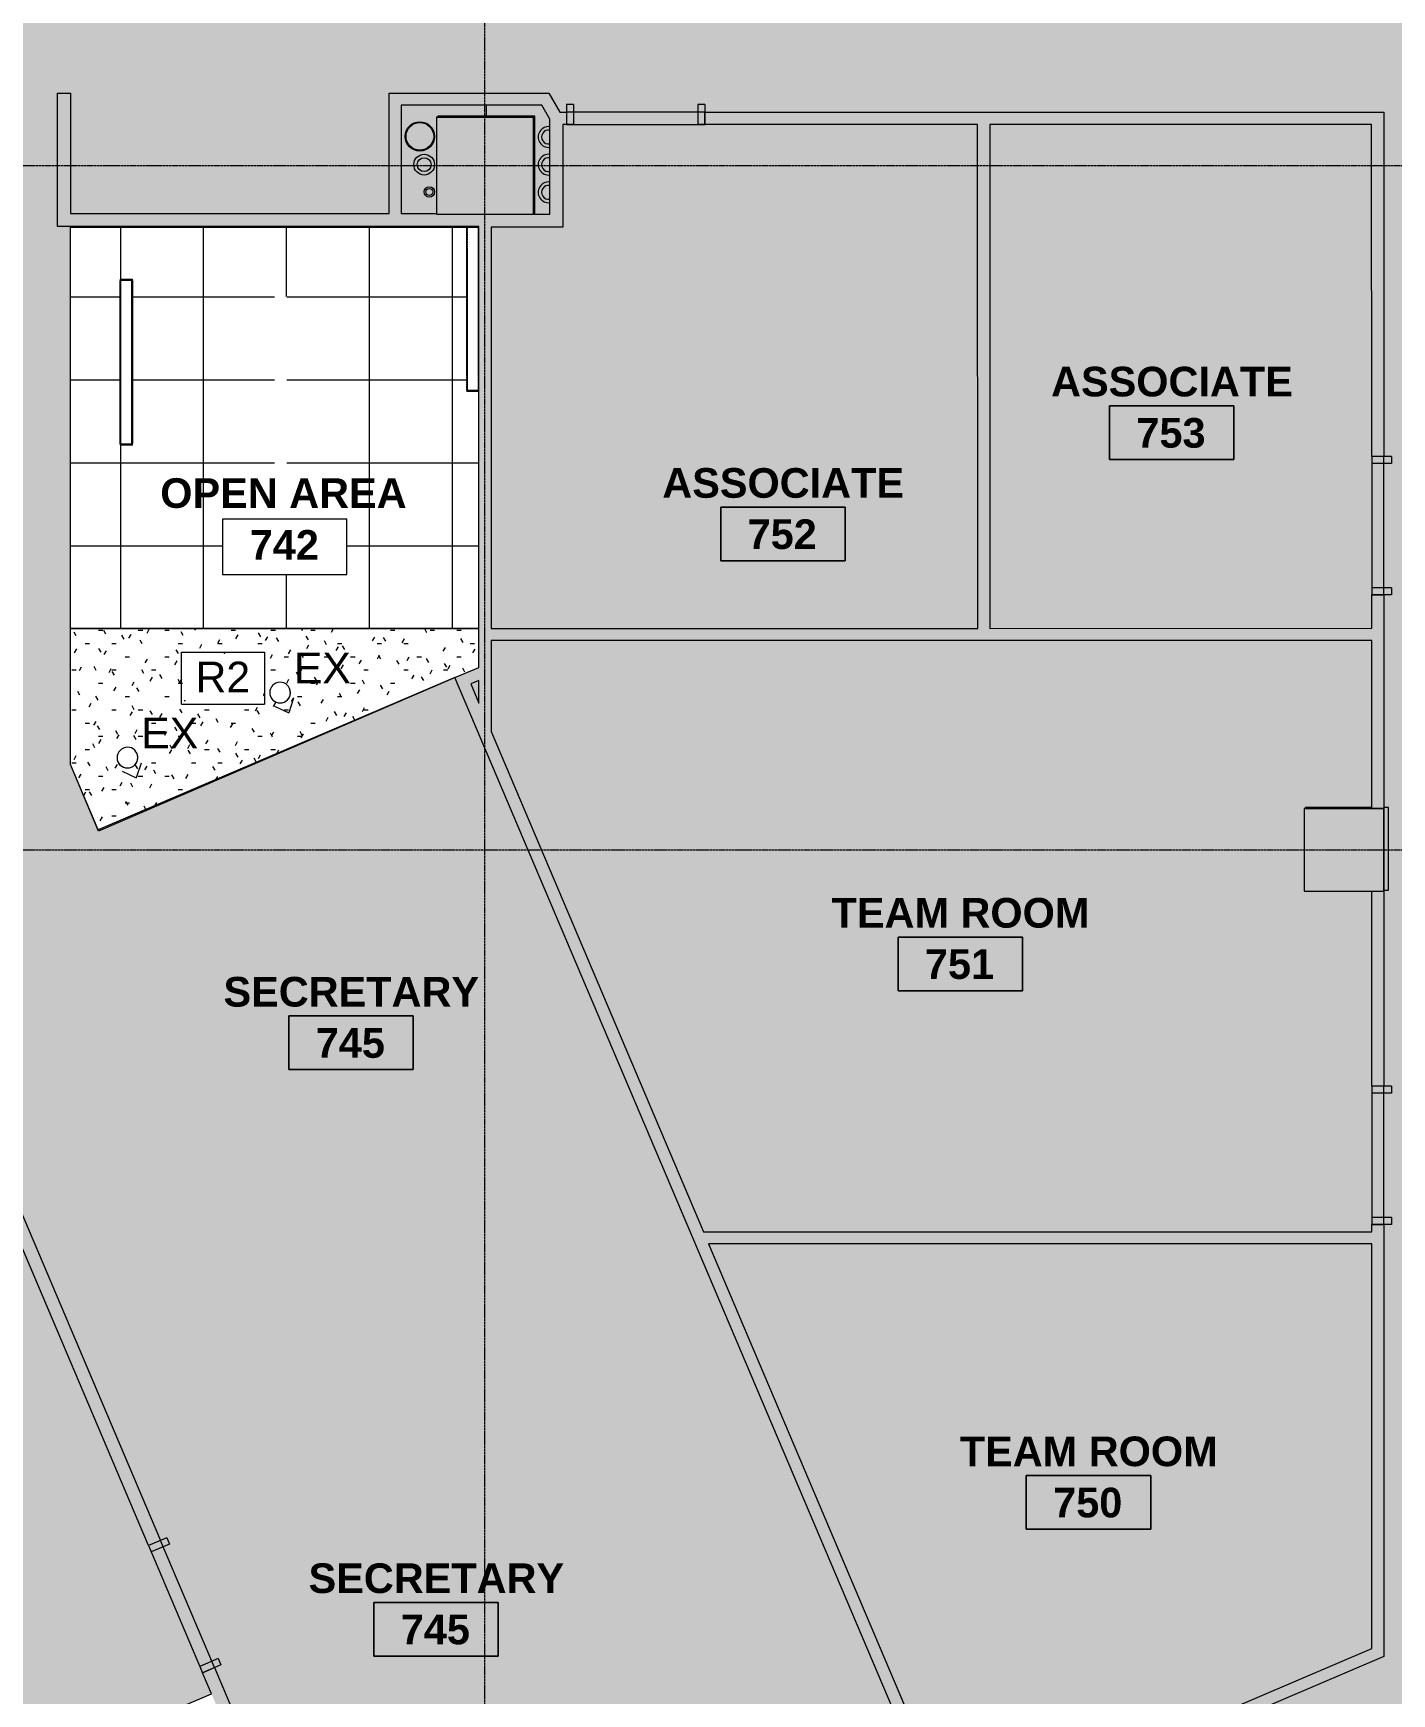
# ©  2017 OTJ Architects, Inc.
# Model space of a CAD drawing. Header units: inches. Extents: x -203 to 2853, y -968 to 768.
# Drawn here: x 104 to 497.1, y -457.5 to 23 of the extents above; entities that cross this region are included whole.
import ezdxf

# ---------------------------------------------------------------- set-up
doc = ezdxf.new("R2010")
doc.units = ezdxf.units.IN
doc.header["$MEASUREMENT"] = 0
doc.linetypes.add('Demolished', pattern=[0.1875, 0.125, -0.0625])
doc.linetypes.add('Grid Line 1_2_', pattern=[0.875, 0.5, -0.125, 0.125, -0.125])
for name, color, linetype, lineweight in [('A-ANNO-KEYN', 231, 'Continuous', 9), ('A-AREA-IDEN', 2, 'Continuous', 9), ('A-Bldg-Patt', 7, 'Continuous', 9), ('A-CLNG', 13, 'Continuous', 13), ('A-CLNG-PATT', 13, 'Continuous', 13), ('A-Cols-Bldg', 7, 'Continuous', 9), ('A-DETL-GENF', 92, 'Continuous', 9), ('A-DETL-THIN', 151, 'Continuous', 9), ('A-DOOR', 31, 'Continuous', 13), ('A-DOOR-FRAM', 31, 'Continuous', 20), ('A-Flor-Eqpm', 7, 'Continuous', 9), ('A-Flor-Pfix-Exst', 7, 'Continuous', 9), ('A-WALL', 113, 'Demolished', 9), ('A-WALL-PATT', 111, 'Continuous', 13), ('E-LITE-EQPM', 33, 'Demolished', 9), ('E-LITE-EQPM-IDEN', 33, 'Continuous', 9), ('G-ANNO-TEXT', 231, 'Continuous', 9), ('I-WALL', 2, 'Continuous', 13), ('Jenner and Block 8fl_BB_dwg', 8, 'Continuous', 9), ('S-GRID', 1, 'Continuous', 9)]:
    doc.layers.add(name, color=color, linetype=linetype, lineweight=lineweight)
doc.styles.add('Arial', font='arial.ttf', dxfattribs={"height": 8.851796})
doc.styles.add('Swis721 Lt BT_B', font='', dxfattribs={"height": 8.583975})
doc.styles.get('Swis721 Lt BT_B').set_extended_font_data('Swis721 Lt BT', bold=True)

# ---------------------------------------------------------------- blocks, each defined once
blk = doc.blocks.new('Single Flush - OTJ_SOLIDFLUSH_ALUM-5494577-LEVEL 7 - DEMO RCP')
at = {"layer": 'A-DOOR-FRAM', "color": 8}
for p, q in [((-20, 4), (-20, -1.75)), ((-20, 4), (-18, 4)), ((-18, 4), (-18, -1.75)), ((18.000004, 4), (18.000004, -1.75)), ((18.000004, 4), (20.000004, 4)), ((20.000004, 4), (20.000004, -1.75)), ((-20, -1.75), (-18, -1.75)), ((18.000004, -1.75), (20.000004, -1.75))]:
    blk.add_line(p, q, dxfattribs=at)
blk = doc.blocks.new('Single Flush - OTJ_SOLIDFLUSH_ALUM-5494578-LEVEL 7 - DEMO RCP')
at = {"layer": 'A-DOOR-FRAM', "color": 8}
for p, q in [((-20, -4), (-20, 1.75)), ((-20, 1.75), (-18, 1.75)), ((-18, -4), (-18, 1.75)), ((18.000004, -4), (18.000004, 1.75)), ((18.000004, 1.75), (20.000004, 1.75)), ((20.000004, -4), (20.000004, 1.75)), ((-20, -4), (-18, -4)), ((18.000004, -4), (20.000004, -4))]:
    blk.add_line(p, q, dxfattribs=at)
blk = doc.blocks.new('Single Flush - OTJ_SOLIDFLUSH_ALUM-5494579-LEVEL 7 - DEMO RCP')
at = {"layer": 'A-DOOR-FRAM', "color": 8}
for p, q in [((-20, 3.875), (-20, -1.875)), ((-20, 3.875), (-18, 3.875)), ((-18, 3.875), (-18, -1.875)), ((18.000004, 3.875), (18.000004, -1.875)), ((18.000004, 3.875), (20.000004, 3.875)), ((20.000004, 3.875), (20.000004, -1.875)), ((-20, -1.875), (-18, -1.875)), ((18.000004, -1.875), (20.000004, -1.875))]:
    blk.add_line(p, q, dxfattribs=at)
blk = doc.blocks.new('a-light Accolade D3- Surface Mount - 4_-0_-5099435-LEVEL 7 - DEMO RCP')
at = {"layer": 'E-LITE-EQPM', "color": 7}
for p, q in [((-24.01, 1.68), (-23.63, 1.68)), ((-24.01, 1.68), (-24.01, -1.82)), ((23.63, 1.68), (-23.63, 1.68)), ((-23.63, 1.68), (-23.63, 1.57)), ((-23.63, -1.82), (-23.63, 1.68)), ((-23.63, 1.57), (23.63, 1.57)), ((23.63, 1.57), (23.63, 1.68)), ((23.63, 1.68), (24.01, 1.68)), ((23.63, 1.68), (23.63, -1.82)), ((24.01, -1.82), (24.01, 1.68)), ((-23.63, -1.82), (-24.01, -1.82)), ((23.63, -1.71), (-23.63, -1.71)), ((-23.63, -1.71), (-23.63, -1.82)), ((-23.63, -1.82), (23.63, -1.82)), ((23.63, -1.82), (23.63, -1.71)), ((24.01, -1.82), (23.63, -1.82))]:
    blk.add_line(p, q, dxfattribs=at)
blk = doc.blocks.new('L-Recessed Circular - Wall Washer - 6_-5083336-LEVEL 7 - DEMO RCP')
at = {"layer": 'E-LITE-EQPM', "color": 55, "linetype": 'Continuous'}
for p in [(-3, -3), (3, -3)]:
    blk.add_line(p, (0, -6.38), dxfattribs=at)
for start, end in [(360, 180), (180, 360)]:
    blk.add_arc((0, 0), 3, start, end, dxfattribs=at)
blk = doc.blocks.new('a-light Accolade D3- Surface Mount - 4_-0_-V21-LEVEL 7 - DEMO RCP')
at = {"layer": 'E-LITE-EQPM', "color": 7}
for p, q in [((-23.76, 1.68), (-23.63, 1.68)), ((23.63, 1.68), (-23.63, 1.68)), ((-23.63, 1.68), (-23.63, 1.57)), ((-23.63, -1.82), (-23.63, 1.68)), ((-23.63, 1.57), (23.63, 1.57)), ((23.63, 1.57), (23.63, 1.68)), ((23.63, 1.68), (24.01, 1.68)), ((23.63, 1.68), (23.63, -1.82)), ((24.01, -1.82), (24.01, 1.68)), ((23.63, -1.71), (-23.63, -1.71)), ((-23.63, -1.71), (-23.63, -1.82)), ((23.63, -1.82), (23.63, -1.71))]:
    blk.add_line(p, q, dxfattribs=at)
blk = doc.blocks.new('Jenner and Block 8fl_BB_dwg-4751915-LEVEL 7 - DEMO RCP')
at = {"layer": 'A-Bldg-Patt'}
for points in [[(248.33, -29.34), (248.73, -29.34), (248.73, -1.34), (220.73, -1.34), (220.73, -1.63), (248.33, -1.63), (248.33, -25.91)], [(495.73, -225.31), (495.73, -201.31), (494.41, -201.31), (494.41, -201.6), (490.91, -201.6), (490.91, -201.31), (471.73, -201.31), (471.73, -201.6), (494.41, -201.6), (494.41, -225.31)]]:
    blk.add_hatch(color=256, dxfattribs=at).paths.add_polyline_path(points, flags=0)
for p, q in [((248.73, -1.34), (220.73, -1.34)), ((220.73, -1.34), (220.73, -1.63)), ((220.73, -1.63), (248.33, -1.63)), ((248.33, -1.63), (248.33, -25.91)), ((248.73, -29.34), (248.73, -1.34)), ((248.33, -25.91), (248.33, -29.34)), ((248.33, -29.34), (248.73, -29.34)), ((490.91, -201.31), (471.73, -201.31)), ((471.73, -201.31), (471.73, -201.6)), ((471.73, -201.6), (494.41, -201.6)), ((490.91, -201.6), (490.91, -201.31)), ((494.41, -201.6), (490.91, -201.6)), ((495.73, -201.31), (494.41, -201.31)), ((494.41, -201.31), (494.41, -201.6)), ((494.41, -201.6), (494.41, -225.31)), ((495.73, -225.31), (495.73, -201.31)), ((494.41, -225.31), (495.73, -225.31))]:
    blk.add_line(p, q, dxfattribs=at)
at = {"layer": 'A-Cols-Bldg'}
blk.add_line((495.73, -201.31), (494.41, -201.31), dxfattribs=at)
at = {"layer": 'A-Cols-Bldg', "flags": 128}
for points in [[(248.73, -1.34), (220.73, -1.34), (220.73, -1.63)], [(248.33, -29.34), (248.73, -29.34), (248.73, -1.34)], [(490.91, -201.31), (471.73, -201.31), (471.73, -201.6)], [(494.41, -225.31), (495.73, -225.31), (495.73, -201.31)]]:
    blk.add_lwpolyline(points, dxfattribs=at)
at = {"layer": 'A-Flor-Eqpm'}
blk.add_line((234.73, -1.34), (234.73, 1.83), dxfattribs=at)
at = {"layer": 'A-Flor-Pfix-Exst'}
for centre, radius in [((215.48, -7.16), 4.25), ((215.48, -7.16), 4), ((216.73, -15.34), 3), ((216.73, -15.34), 2), ((218.23, -23.23), 1.5), ((218.23, -23.23), 1)]:
    blk.add_circle(centre, radius, dxfattribs=at)
for centre, radius, start, end in [((252.73, -7.34), 3, 83.0769, 276.9231), ((252.73, -7.34), 2, 78.6869, 281.3131), ((252.73, -15.34), 3, 83.0769, 276.9231), ((252.73, -15.34), 2, 78.6869, 281.3131), ((252.73, -23.34), 3, 83.0769, 276.9231), ((252.73, -23.34), 2, 78.6869, 281.3131)]:
    blk.add_arc(centre, radius, start, end, dxfattribs=at)
blk = doc.blocks.new('Room Tag - Room Name and Number-3379422-LEVEL 7 - DEMO RCP')
at = {"layer": 'A-AREA-IDEN'}
for p, q in [((-0.1881, -0.1636), (-0.1881, -0.0018)), ((-0.1881, -0.0018), (0.1869, -0.0018)), ((0.1869, -0.0018), (-0.1881, -0.0018)), ((-0.1881, -0.0018), (-0.1881, -0.1636)), ((0.1869, -0.0018), (0.1869, -0.1636)), ((0.1869, -0.1636), (0.1869, -0.0018)), ((0.1869, -0.1636), (-0.1881, -0.1636)), ((-0.1881, -0.1636), (0.1869, -0.1636))]:
    blk.add_line(p, q, dxfattribs=at)
blk = doc.blocks.new('Keynote Tag - Keynote Number - Boxed-135510-LEVEL 7 - DEMO RCP')
at = {"layer": 'A-ANNO-KEYN'}
for p, q in [((-0.125, -0.0792), (-0.125, 0.0781)), ((-0.125, 0.0781), (0.125, 0.0781)), ((0.125, 0.0781), (0.125, -0.0792)), ((-0.125, -0.0792), (0.125, -0.0792))]:
    blk.add_line(p, q, dxfattribs=at)

msp = doc.modelspace()

# ---------------------------------------------------------------- hatches: boundary and pattern name
at = {"layer": 'A-CLNG-PATT'}
h = msp.add_hatch(dxfattribs=at)
h.set_pattern_fill('FP_1', color=135, style=0, pattern_type=2)
h.set_pattern_definition([(90, (177.305, -77.342), (24, -1e-15), []), (0, (177.305, -77.342), (0, -24), [])])
h.paths.add_polyline_path([(114.76, -149.24), (232.98, -149.24), (232.98, -80.73), (229.48, -80.73), (229.48, -33.09), (114.76, -33.09), (114.76, -143.63)], flags=0)
h.paths.add_polyline_path([(158.8, -133.63), (158.8, -117.63), (173.82, -117.63), (173.82, -53.17), (177.38, -53.17), (177.38, -117.63), (194.8, -117.63), (194.8, -133.63), (173.82, -133.63)], flags=0)
h.paths.add_polyline_path([(129.3, -96.21), (129.2, -96.21), (129.2, -48.19), (132.7, -48.19), (132.7, -96.21), (132.58, -96.21)], flags=0)
h = msp.add_hatch(dxfattribs=at)
h.set_pattern_fill('FP_2', color=10, style=0, pattern_type=2)
h.set_pattern_definition([(0, (0, 0), (15.36, 3.84), [1.267, -10.253, 1.267, -10.253, -61.44]), (0, (0, 0), (15.36, 3.84), [-23.04, 1.267, -21.773, 1.267, -10.253, -26.88]), (0, (0, 0), (15.36, 3.84), [-57.6, 1.267, -6.413, 1.267, -17.933]), (120, (5.76, 1.92), (-11.005538, 11.38215), [1.267, -10.253, 1.267, -10.253, -61.44]), (120, (5.76, 1.92), (-11.005538, 11.38215), [-23.04, 1.267, -21.773, 1.267, -10.253, -26.88]), (120, (5.76, 1.92), (-11.005538, 11.38215), [-57.6, 1.267, -6.413, 1.267, -17.933]), (240, (7.68, 9.6), (-4.354462, -15.22215), [1.267, -10.253, 1.267, -10.253, -61.44]), (240, (7.68, 9.6), (-4.354462, -15.22215), [-23.04, 1.267, -21.773, 1.267, -10.253, -26.88]), (240, (7.68, 9.6), (-4.354462, -15.22215), [-57.6, 1.267, -6.413, 1.267, -17.933])])
h.paths.add_polyline_path([(122.77, -207.52), (232.98, -160.51), (232.98, -149.24), (114.76, -149.24), (114.76, -188.64), (120.21, -201.48)], flags=0)
h.paths.add_polyline_path([(130.92, -189.61), (130.1, -189.39), (129.43, -188.98), (128.88, -188.42), (128.5, -187.73), (128.31, -187.06), (128.3, -186.27), (128.5, -185.52), (128.88, -184.83), (129.43, -184.27), (130.19, -183.85), (130.86, -183.66), (131.64, -183.66), (132.4, -183.85), (133.08, -184.24), (133.68, -184.85), (134.06, -185.54), (134.25, -186.21), (134.26, -186.99), (134.06, -187.75), (133.64, -188.47), (133.08, -189.02), (132.4, -189.41), (131.7, -189.6)], flags=0)
h.paths.add_polyline_path([(175.07, -170.78), (174.26, -170.55), (173.58, -170.15), (173.03, -169.59), (172.65, -168.89), (172.46, -168.22), (172.45, -167.44), (172.65, -166.68), (173.03, -166), (173.58, -165.44), (174.26, -165.04), (175.01, -164.83), (175.82, -164.83), (176.61, -165.05), (177.23, -165.4), (177.79, -165.95), (178.22, -166.71), (178.4, -167.38), (178.41, -168.16), (178.19, -168.96), (177.79, -169.64), (177.23, -170.19), (176.61, -170.56), (175.85, -170.77), (175.4, -170.78)], flags=0)
at = {"layer": 'A-DETL-GENF'}
h = msp.add_hatch(color=9, dxfattribs=at)
h.paths.add_polyline_path([(131.76, -847.99), (290.74, -780.5), (225.6, -627.04), (211.09, -633.2), (209.28, -628.94), (209.42, -628.88), (203.59, -616.37), (207.78, -614.42), (213.68, -627.08), (295.77, -592.23), (297.58, -596.49), (229.86, -625.23), (295, -778.69), (401.08, -733.65), (335.95, -580.2), (334.4, -580.86), (332.59, -576.6), (420.96, -539.09), (422.76, -543.35), (340.21, -578.39), (405.34, -731.84), (511.69, -686.69), (511.69, -619.13), (494.67, -619.13), (494.67, -614.13), (492.17, -614.13), (492.17, -540), (465.42, -540), (465.42, -525.24), (459.58, -527.72), (457.78, -523.46), (465.42, -520.22), (465.42, -507.38), (497.17, -507.38), (497.17, -511.56), (497.67, -511.56), (497.67, -516.56), (497.17, -516.56), (497.17, -614.13), (658.09, -614.13), (718.7, -588.4), (718.7, -513.05), (720.73, -513.05), (720.73, -508.94), (744.73, -508.94), (744.73, -510.06), (757.98, -510.06), (757.98, -505.44), (626.98, -505.44), (626.98, -505.32), (560.67, -505.32), (560.67, -516.56), (537.67, -516.56), (537.67, -511.56), (555.67, -511.56), (555.67, -395.31), (560.67, -395.31), (560.67, -438.44), (560.17, -438.44), (560.17, -441.94), (560.67, -441.94), (560.67, -498.32), (619.98, -498.32), (619.98, -477.94), (626.98, -477.94), (626.98, -501.94), (757.98, -501.94), (757.98, -376.94), (625.46, -376.94), (625.46, -433.44), (624.19, -433.44), (624.19, -433.94), (625.46, -433.94), (625.46, -441.94), (600.17, -441.94), (600.17, -438.44), (621.96, -438.44), (621.96, -303.25), (601.17, -303.25), (601.17, -299.75), (634.61, -299.75), (634.61, -357.01), (793.96, -357.01), (793.96, -230.99), (634.98, -230.99), (634.98, -254.99), (560.67, -254.98), (560.67, -299.75), (561.17, -299.75), (561.17, -303.25), (560.67, -303.25), (560.67, -346.75), (555.67, -346.75), (555.67, -249.98), (575.84, -249.98), (575.84, -200.84), (587.09, -200.84), (587.09, -243.74), (631.48, -243.74), (631.48, -224.99), (675.98, -224.99), (675.98, -160.84), (555.74, -160.84), (555.74, 0.66), (596.73, 0.66), (596.73, -16.34), (638.73, -16.34), (638.73, 0.66), (700.73, 0.66), (700.73, -16.34), (742.73, -16.34), (742.73, 0.66), (804.73, 0.66), (804.73, -16.34), (846.73, -16.34), (846.73, 0.66), (908.73, 0.66), (908.73, -16.34), (950.73, -16.34), (950.73, 0.66), (993.73, 0.66), (993.73, -121.74), (988.73, -121.74), (988.73, -121.34), (980.11, -121.34), (980.11, -122.59), (769.74, -122.59), (769.74, -217.72), (963.74, -217.72), (963.74, -199.94), (988.73, -199.94), (988.73, -161.74), (993.73, -161.74), (993.73, -227.33), (968.74, -227.33), (968.74, -227.44), (963.74, -227.44), (963.74, -224.72), (769.74, -224.72), (769.74, -224.99), (799.96, -224.99), (799.96, -303.86), (963.74, -303.86), (963.74, -267.44), (968.74, -267.44), (968.74, -284.3), (1048.58, -284.3), (1048.57, -116.84), (1052.07, -116.84), (1052.06, -76.84), (1048.57, -76.84), (1048.56, 0.1), (1552.61, 0.1), (1552.61, 338), (1723.3, 338), (1723.3, 351.59), (1731.86, 351.59), (1731.86, 355.59), (1736.48, 355.59), (1736.48, 351.59), (1910.23, 351.59), (1910.23, 580.43), (-120.35, 580.43), (-120.35, 406.96), (53.87, 406.96), (53.87, 426.96), (70.73, 426.96), (70.73, 422.34), (58.49, 422.34), (58.49, 402.34), (58.05, 402.34), (58.05, 327.65), (54.3, 327.65), (54.3, 402.34), (-120.35, 402.34), (-120.35, 286.96), (54.3, 286.96), (54.3, 287.65), (58.05, 287.65), (58.05, 279.65), (54.3, 279.65), (54.3, 282.34), (-120.35, 282.34), (-120.35, 166.96), (54.3, 166.96), (54.3, 239.65), (58.05, 239.65), (58.05, 160.65), (54.3, 160.65), (54.3, 162.34), (-120.35, 162.34), (-120.35, 0.55), (-80.76, 0.55), (-80.76, -12.89), (54.3, -12.89), (54.3, 120.65), (58.05, 120.65), (58.05, -20.2), (54.3, -20.2), (54.3, -17.52), (-80.76, -17.52), (-80.76, -30.95), (-120.35, -30.95), (-120.35, -193.04), (54.3, -193.04), (54.3, -60.2), (58.05, -60.2), (58.05, -218.21), (72.52, -252.29), (69.07, -253.76), (54.3, -218.97), (54.3, -197.66), (-120.35, -197.66), (-120.35, -254.17), (-74.96, -361.1), (84.5, -290.1), (84.7, -290.58), (88.16, -289.11), (140.82, -413.14), (137.36, -414.61), (86.31, -294.36), (-73.15, -365.35), (42.67, -638.13), (201.92, -566.67), (175.4, -504.2), (178.85, -502.74), (207.15, -569.39), (190.31, -576.95), (190.88, -578.17), (186.68, -580.12), (186.09, -578.85), (44.47, -642.39), (122.77, -826.81)], flags=0)
h.paths.add_polyline_path([(225.76, -805.76), (216.38, -783.67), (238.47, -774.29), (247.85, -796.38), (232.98, -802.69)], flags=0)
h.paths.add_polyline_path([(446.67, -711.97), (437.29, -689.88), (459.38, -680.5), (468.76, -702.59), (455.33, -708.29)], flags=0)
h.paths.add_polyline_path([(516.31, -684.73), (893.34, -524.65), (967.94, -524.65), (967.94, -523.31), (944.23, -523.31), (944.23, -523.6), (744.73, -523.6), (744.73, -532.94), (723.7, -532.94), (723.7, -561.42), (744.73, -561.42), (744.73, -585.42), (723.7, -585.42), (723.7, -591.71), (659.11, -619.13), (590.81, -619.13), (590.81, -647.06), (516.73, -647.06), (516.73, -643.56), (587.31, -643.56), (587.31, -619.13), (516.31, -619.13), (516.31, -647.06)], flags=0)
h.paths.add_polyline_path([(494.8, -99.48), (491.3, -99.48), (491.29, -3.4), (380.79, -3.4), (380.8, -149.23), (491.3, -149.22), (491.31, -139.48), (494.8, -139.48), (494.8, -99.48)], flags=0)
h.paths.add_polyline_path([(262.35, -545.88), (246.3, -508.06), (353.1, -462.71), (226.05, -163.47), (122.77, -207.52), (114.76, -188.64), (114.76, -33.09), (232.98, -33.09), (232.98, -32.97), (111.01, -32.97), (111.01, 5.62), (114.76, 5.62), (114.76, -29.22), (206.98, -29.22), (206.98, 5.62), (253.21, 5.62), (256.4, 0.1), (258.31, 0.1), (258.31, -3.4), (257.26, -3.4), (257.26, -33.09), (236.48, -33.09), (236.48, -149.24), (377.3, -149.23), (377.29, -3.4), (298.31, -3.4), (298.31, 0.1), (494.79, 0.1), (494.81, -201.31), (491.31, -201.31), (491.3, -152.72), (236.48, -152.74), (236.48, -179.07), (297.94, -323.84), (491.32, -323.82), (491.32, -321.75), (494.82, -321.75), (494.83, -446.72), (415.96, -480.36), (414.59, -477.14), (491.33, -444.4), (491.32, -327.32), (299.43, -327.34), (370.94, -495.76), (377.8, -492.83), (379.17, -496.05), (369.08, -500.35), (354.47, -465.93), (287.28, -494.46), (301.97, -529.06), (263.06, -545.58)], flags=0)
h.paths.add_polyline_path([(263.06, -541.78), (297.38, -527.21), (284.06, -495.83), (271.83, -501.02), (281.21, -523.11), (259.11, -532.49), (262.35, -540.12)], flags=0)
h.paths.add_polyline_path([(3.31, -538.98), (-6.07, -516.89), (16.02, -507.51), (19.36, -515.37), (155.59, -457.53), (153, -451.43), (156.45, -449.96), (163.22, -465.92), (159.77, -467.38), (157.39, -461.78), (21.16, -519.62), (25.4, -529.6), (16.02, -533.58)], flags=0)
h.paths.add_polyline_path([(470.05, -535.38), (492.17, -535.38), (492.17, -532.94), (471.73, -532.94), (471.73, -512), (470.05, -512.04), (470.05, -532.94)], flags=0)
h.paths.add_polyline_path([(1699.64, -524.65), (1723.7, -524.65), (1723.7, -377.36), (1552.61, -377.36), (1552.61, -347.49), (1539.3, -347.49), (1539.3, -343.74), (1552.61, -343.74), (1552.61, -123.41), (1491.14, -123.41), (1491.14, -287.8), (1483.46, -287.8), (1483.46, -284.3), (1487.64, -284.3), (1487.64, -123.74), (1052.07, -123.74), (1052.08, -284.3), (1443.46, -284.3), (1443.46, -287.8), (1413.3, -287.8), (1413.3, -343.74), (1450.3, -343.74), (1450.3, -347.49), (1376.3, -347.49), (1376.3, -524.65), (1491.98, -524.65), (1491.98, -347.49), (1490.3, -347.49), (1490.3, -343.74), (1499.3, -343.74), (1499.3, -347.49), (1496.61, -347.49), (1496.61, -524.65), (1699.55, -524.65)], flags=0)
h.paths.add_polyline_path([(1542.73, -523.31), (1542.73, -499.31), (1566.73, -499.31), (1566.73, -523.31), (1552.61, -523.31)], flags=0)
h.paths.add_polyline_path([(894.32, -520.1), (940.73, -520.1), (940.73, -497.31), (963.74, -497.31), (963.74, -457.44), (946.48, -457.44), (946.48, -308.86), (799.96, -308.86), (799.96, -363.01), (625.46, -363.01), (625.46, -370.94), (763.98, -370.94), (763.98, -513.56), (744.73, -513.56), (744.73, -520.1), (893.34, -520.1)], flags=0)
h.paths.add_polyline_path([(951.48, -452.44), (963.74, -452.44), (963.74, -308.86), (951.48, -308.86), (951.48, -365.14)], flags=0)
h.paths.add_polyline_path([(631.11, -357.01), (631.11, -303.25), (625.46, -303.25), (625.46, -357.01)], flags=0)
h.paths.add_polyline_path([(494.82, -281.75), (491.32, -281.75), (491.32, -225.31), (471.73, -225.31), (471.73, -201.31), (494.81, -201.31), (494.81, -225.31)], flags=0)
h.paths.add_polyline_path([(766.24, -224.99), (766.24, -204.81), (679.48, -204.81), (679.48, -224.99), (739.5, -224.99)], flags=0)
h.paths.add_polyline_path([(739.5, -201.31), (766.24, -201.31), (766.24, -119.34), (679.48, -119.34), (679.48, -201.31)], flags=0)
h.paths.add_polyline_path([(232.98, -170.83), (232.98, -164.32), (230.64, -165.32), (232.87, -170.56)], flags=0)
h.paths.add_polyline_path([(584.68, -146.84), (668.23, -146.84), (668.23, -111.34), (771.73, -111.34), (771.73, -24.34), (569.74, -24.34), (569.74, -146.84)], flags=0)
h.paths.add_polyline_path([(1244.07, -120.24), (1487.64, -120.24), (1487.64, -117.99), (1491.14, -117.99), (1491.14, -77.99), (1487.64, -77.99), (1487.64, -3.4), (1268.73, -3.4), (1268.73, -29.34), (1240.73, -29.34), (1240.73, -3.4), (1166.06, -3.4), (1166.06, -120.24), (1240.73, -120.24)], flags=0)
h.paths.add_polyline_path([(1052.07, -120.24), (1162.56, -120.24), (1162.56, -3.4), (1052.06, -3.4), (1052.07, -120.24)], flags=0)
h.paths.add_polyline_path([(804.73, -111.34), (979.73, -111.34), (979.73, -24.34), (775.23, -24.34), (775.23, -111.34)], flags=0)
h.paths.add_polyline_path([(253.51, -29.34), (253.51, -1.91), (251.19, 2.12), (210.48, 2.12), (210.48, -29.22), (220.73, -29.22), (220.73, -1.34), (248.73, -1.34), (248.73, -29.34)], flags=0)
h.paths.add_polyline_path([(-120.35, -27.45), (-84.26, -27.45), (-84.26, -27.34), (-117.75, -27.34), (-117.75, -2.95), (-120.35, -2.95), (-120.35, -27.34)], flags=0)
h.paths.add_polyline_path([(364.85, 72.69), (159.58, 72.67), (159.58, 76.17), (236.85, 76.18), (236.85, 164.65), (114.51, 164.64), (114.51, 76.17), (119.58, 76.17), (119.58, 72.67), (111.01, 72.67), (111.01, 168.14), (236.84, 168.15), (236.84, 330.14), (118.59, 330.14), (118.59, 333.64), (240.34, 333.64), (240.34, 219.65), (561.34, 219.65), (561.34, 333.9), (564.84, 333.9), (564.85, 72.2), (435.18, 72.2), (435.18, 104.84), (438.68, 104.84), (438.68, 75.7), (561.35, 75.7), (561.34, 168.96), (526.67, 168.96), (526.67, 174.46), (530.17, 174.46), (530.17, 172.46), (561.34, 172.46), (561.34, 215.96), (530.17, 215.96), (530.17, 213.46), (526.67, 213.46), (526.67, 216.15), (402.59, 216.15), (402.6, 140.7), (439.25, 140.7), (439.25, 137.2), (361.25, 137.2), (361.25, 140.7), (382.34, 140.7), (382.34, 216.15), (240.34, 216.15), (240.35, 76.18), (361.35, 76.19), (361.35, 102.19), (364.85, 102.19), (364.85, 76.18)], flags=0)
h.paths.add_polyline_path([(1048.55, 72.75), (1048.55, 72.75), (762.77, 72.75), (762.77, 107.71), (727.68, 107.71), (727.68, 297.2), (668.48, 297.2), (668.48, 107.71), (652.98, 107.71), (652.98, 313.68), (762.77, 313.68), (762.77, 340.7), (794.43, 340.7), (794.43, 337.2), (834.43, 337.2), (834.43, 340.7), (838.6, 340.7), (838.6, 337.2), (1165.23, 337.2), (1165.23, 219.73), (1487.62, 219.75), (1487.62, 333.75), (1491.12, 333.75), (1491.12, 213.95), (1487.62, 213.95), (1487.62, 216.25), (1376.43, 216.23), (1376.43, 76.27), (1487.62, 76.28), (1487.62, 173.95), (1491.12, 173.95), (1491.12, 72.78), (1248.55, 72.76), (1248.55, 102.26), (1252.05, 102.26), (1252.05, 76.26), (1372.93, 76.27), (1372.93, 216.24), (1214.29, 216.23), (1214.3, 179.03), (1252.05, 179.03), (1252.05, 175.53), (1231.05, 175.53), (1231.05, 140.76), (1252.05, 140.76), (1252.05, 137.26), (1173.05, 137.26), (1173.05, 140.76), (1210.8, 140.76), (1210.79, 216.23), (1076.5, 216.22), (1076.5, 216.65), (1073, 216.65), (1073, 216.22), (1052.05, 216.22), (1052.05, 176.65), (1073, 176.65), (1073, 177.65), (1076.5, 177.65), (1076.5, 173.15), (1052.05, 173.15), (1052.05, 131.75), (1064.62, 131.75), (1064.62, 76.25), (1173.05, 76.26), (1173.05, 102.26), (1176.55, 102.26), (1176.55, 72.76), (1048.55, 72.75)], flags=0)
h.paths.add_polyline_path([(980.64, 80.75), (992.98, 80.75), (992.98, 131.75), (1048.55, 131.75), (1048.55, 216.22), (808.52, 216.22), (808.52, 219.7), (768.52, 219.69), (768.52, 216.19), (766.27, 216.19), (766.27, 80.75), (894.32, 80.75)], flags=0)
h.paths.add_polyline_path([(664.98, 111.21), (664.98, 310.18), (656.48, 310.18), (656.48, 111.21)], flags=0)
h.paths.add_polyline_path([(762.77, 111.21), (762.77, 310.18), (731.18, 310.18), (731.18, 111.21)], flags=0)
h.paths.add_polyline_path([(399.09, 140.7), (399.1, 140.7), (399.09, 216.15), (385.84, 216.15), (385.84, 140.7)], flags=0)
h.paths.add_polyline_path([(1214.3, 140.76), (1227.55, 140.76), (1227.55, 175.53), (1214.3, 175.53), (1214.3, 142.65)], flags=0)
h.paths.add_polyline_path([(718.2, 300.7), (727.68, 300.7), (727.68, 310.18), (668.48, 310.18), (668.48, 300.7), (713.71, 300.7)], flags=0)
h.paths.add_polyline_path([(1731.86, 395.59), (1731.86, 410.27), (1678.92, 410.27), (1678.92, 398.15), (1599.73, 398.15), (1599.73, 402.77), (1674.3, 402.77), (1674.3, 414.9), (1731.86, 414.9), (1731.86, 580.15), (1736.48, 580.15), (1736.48, 395.59)], flags=0)
h.paths.add_polyline_path([(1559.73, 398.15), (1548.73, 398.15), (1548.73, 402.77), (1552.17, 402.77), (1552.17, 548.15), (1556.8, 548.15), (1556.8, 402.77), (1559.73, 402.77)], flags=0)
h.paths.add_polyline_path([(1487.62, 398.15), (1299.73, 398.15), (1299.73, 402.77), (1432.42, 402.77), (1432.42, 580.15), (1437.05, 580.15), (1437.05, 402.77), (1508.73, 402.77), (1508.73, 398.15), (1491.12, 398.15)], flags=0)
h.paths.add_polyline_path([(1248.73, 398.15), (1248.73, 402.77), (1252.17, 402.77), (1252.17, 550.15), (1256.8, 550.15), (1256.8, 402.77), (1259.73, 402.77), (1259.73, 398.15), (1252.17, 398.15)], flags=0)
h.paths.add_polyline_path([(1208.73, 398.15), (999.23, 398.15), (999.23, 402.77), (1132.42, 402.77), (1132.42, 580.15), (1137.05, 580.15), (1137.05, 402.77), (1208.73, 402.77)], flags=0)
h.paths.add_polyline_path([(959.23, 398.15), (948.73, 398.15), (948.73, 402.77), (952.17, 402.77), (952.17, 548.65), (956.8, 548.65), (956.8, 402.77), (959.23, 402.77)], flags=0)
h.paths.add_polyline_path([(837.05, 398.15), (830.73, 398.15), (830.73, 402.77), (832.42, 402.77), (832.42, 580.15), (837.05, 580.15), (837.05, 402.77), (908.73, 402.77), (908.73, 398.15), (838.6, 398.15)], flags=0)
h.paths.add_polyline_path([(564.84, 398.15), (520.73, 398.15), (520.73, 402.77), (652.42, 402.77), (652.42, 580.15), (657.05, 580.15), (657.05, 402.77), (790.73, 402.77), (790.73, 398.15), (584.68, 398.15)], flags=0)
h.paths.add_polyline_path([(480.73, 398.15), (470.73, 398.15), (470.73, 402.77), (472.42, 402.77), (472.42, 580.15), (477.05, 580.15), (477.05, 402.77), (480.73, 402.77)], flags=0)
h.paths.add_polyline_path([(352.42, 398.15), (280.73, 398.15), (280.73, 402.77), (352.42, 402.77), (352.42, 580.15), (357.05, 580.15), (357.05, 402.77), (430.73, 402.77), (430.73, 398.15), (357.05, 398.15)], flags=0)
h.paths.add_polyline_path([(240.73, 398.15), (229.73, 398.15), (229.73, 402.77), (232.42, 402.77), (232.42, 550.15), (237.05, 550.15), (237.05, 402.77), (240.73, 402.77)], flags=0)
h.paths.add_polyline_path([(117.05, 398.15), (112.42, 398.15), (112.42, 422.34), (110.73, 422.34), (110.73, 426.96), (112.42, 426.96), (112.42, 580.15), (117.05, 580.15), (117.05, 402.77), (189.73, 402.77), (189.73, 398.15), (118.59, 398.15)], flags=0)
h.paths.add_polyline_path([(942.73, 408.95), (942.73, 577.15), (966.73, 577.15), (966.73, 553.15), (942.73, 553.15)], flags=0)
h.paths.add_polyline_path([(1552.17, 553.15), (1542.73, 553.15), (1542.73, 577.15), (1566.73, 577.15), (1566.73, 553.15), (1552.61, 553.15)], flags=0)
h.paths.add_polyline_path([(1259.73, 553.15), (1242.73, 553.15), (1242.73, 577.15), (1266.73, 577.15), (1266.73, 553.15)], flags=0)
h.paths.add_polyline_path([(620.73, 553.15), (596.73, 553.15), (596.73, 577.15), (620.73, 577.15)], flags=0)
h.paths.add_polyline_path([(232.98, 553.15), (222.73, 553.15), (222.73, 577.15), (246.73, 577.15), (246.73, 553.15), (237.05, 553.15)], flags=0)
h.paths.add_polyline_path([(-15.27, 553.15), (-39.27, 553.15), (-39.27, 577.15), (-15.27, 577.15)], flags=0)
h = msp.add_hatch(color=7, dxfattribs=at)
h.paths.add_polyline_path([(464.83, -720.82), (893.53, -538.81), (1016.23, -538.81), (1016.23, -524.94), (892.67, -524.94), (457.06, -709.88), (459.54, -715.74), (462.19, -714.61)], flags=0)
h.paths.add_polyline_path([(3.31, -538.98), (25.4, -529.6), (16.02, -507.51), (-6.07, -516.89)], flags=0)
h.paths.add_polyline_path([(1698.95, -538.81), (1737.17, -538.81), (1737.17, -496.55), (1730.17, -496.55), (1730.17, -494.3), (1723.7, -494.3), (1723.7, -524.65), (1674.68, -524.65), (1674.68, -531.81), (1676.23, -531.81), (1676.23, -538.81)], flags=0)
h.paths.add_polyline_path([(492.17, -532.94), (492.17, -512), (471.73, -512), (471.73, -532.94)], flags=0)
h.paths.add_polyline_path([(259.11, -532.49), (281.21, -523.11), (271.83, -501.02), (249.74, -510.4), (255.13, -523.11)], flags=0)
h.paths.add_polyline_path([(491.32, -225.31), (494.81, -225.31), (494.81, -201.31), (471.73, -201.31), (471.73, -225.31), (491.31, -225.31)], flags=0)
h.paths.add_polyline_path([(988.73, -121.34), (993.73, -121.34), (993.73, 0.66), (950.73, 0.66), (950.73, -16.34), (908.73, -16.34), (908.73, 0.66), (846.73, 0.66), (846.73, -16.34), (804.73, -16.34), (804.73, 0.66), (742.73, 0.66), (742.73, -16.34), (700.73, -16.34), (700.73, 0.66), (638.73, 0.66), (638.73, -16.34), (596.73, -16.34), (596.73, 0.66), (569.74, 0.66), (569.74, -24.34), (979.73, -24.34), (979.73, -121.34), (980.11, -121.34)], flags=0)
h.paths.add_polyline_path([(1240.73, -29.34), (1268.73, -29.34), (1268.73, -3.4), (1240.73, -3.4)], flags=0)
h.paths.add_polyline_path([(1556.36, -29.34), (1582.73, -29.34), (1582.73, -1.34), (1556.36, -1.34)], flags=0)
h.paths.add_polyline_path([(220.73, -29.34), (248.73, -29.34), (248.73, -1.34), (220.73, -1.34), (220.73, -29.27)], flags=0)
h.paths.add_polyline_path([(-84.26, -27.34), (-84.26, -2.95), (-117.75, -2.95), (-117.75, -27.34), (-93.75, -27.34)], flags=0)
h.paths.add_polyline_path([(1737.17, 284.95), (1737.17, 337.71), (1772.13, 337.71), (1772.13, 351.59), (1723.3, 351.56), (1723.3, 284.95)], flags=0)
h.paths.add_polyline_path([(1889.03, 337.71), (1924.09, 337.71), (1924.09, 580.15), (1910.23, 580.15), (1910.23, 351.59), (1889.03, 351.59), (1889.03, 338)], flags=0)
h.paths.add_polyline_path([(1542.73, 553.15), (1566.73, 553.15), (1566.73, 577.15), (1542.73, 577.15)], flags=0)
h.paths.add_polyline_path([(1242.73, 553.15), (1266.73, 553.15), (1266.73, 577.15), (1242.73, 577.15)], flags=0)
h.paths.add_polyline_path([(942.73, 553.15), (966.73, 553.15), (966.73, 577.15), (942.73, 577.15)], flags=0)
h.paths.add_polyline_path([(596.73, 553.15), (620.73, 553.15), (620.73, 577.15), (596.73, 577.15)], flags=0)
h.paths.add_polyline_path([(237.05, 553.15), (246.73, 553.15), (246.73, 577.15), (222.73, 577.15), (222.73, 553.15), (232.42, 553.15)], flags=0)
h.paths.add_polyline_path([(-39.27, 553.15), (-15.27, 553.15), (-15.27, 577.15), (-39.27, 577.15)], flags=0)
at = {"layer": 'A-WALL-PATT', "lineweight": 9}
for points in [[(111.01, -29.22), (114.76, -29.22), (114.76, 5.62), (111.01, 5.62), (111.01, -12.89)], [(210.48, -32.97), (210.48, 5.62), (206.98, 5.62), (206.98, -32.97)], [(220.73, 2.12), (251.19, 2.12), (249.17, 5.62), (210.48, 5.62), (210.48, 2.12)], [(254.38, -3.4), (258.31, -3.4), (258.31, -3.22), (253.21, 5.62), (249.17, 5.62), (253.51, -1.91)], [(257.26, -29.34), (257.26, -3.4), (254.38, -3.4), (253.51, -1.91), (253.51, -29.34)], [(377.3, -149.23), (380.8, -149.23), (380.79, -3.4), (377.29, -3.4), (377.3, -146.84)], [(120.21, -32.97), (206.98, -32.97), (206.98, -29.22), (111.01, -29.22), (111.01, -32.97), (114.76, -32.97)], [(232.98, -32.97), (232.98, -29.34), (220.73, -29.34), (220.73, -29.22), (210.48, -29.22), (210.48, -32.97)], [(236.48, -179.07), (236.48, -29.34), (232.98, -29.34), (232.98, -170.83)], [(236.48, -33.09), (257.26, -33.09), (257.26, -29.34), (236.48, -29.34), (236.48, -32.97)], [(236.48, -152.74), (491.31, -152.72), (491.3, -149.22), (236.48, -149.24), (236.48, -150.67)], [(227.42, -166.69), (232.98, -164.32), (232.98, -160.51), (226.06, -163.49), (227.4, -166.62)], [(367.72, -497.13), (370.94, -495.76), (230.64, -165.32), (227.42, -166.69), (367.13, -495.76)], [(299.43, -327.34), (491.32, -327.32), (491.32, -323.82), (297.94, -323.84)]]:
    msp.add_hatch(color=7, dxfattribs=at).paths.add_polyline_path(points, flags=0)
h = msp.add_hatch(color=7, dxfattribs=at)
h.paths.add_polyline_path([(494.79, -3.4), (494.79, 0.1), (298.31, 0.1), (298.31, -3.4), (494.79, -3.4)], flags=0)
h.paths.add_polyline_path([(258.31, -3.22), (258.31, 0.1), (256.4, 0.1), (257.26, -1.4)], flags=0)
h = msp.add_hatch(color=7, dxfattribs=at)
h.paths.add_polyline_path([(491.31, -201.31), (494.81, -201.31), (494.79, -139.48), (491.3, -139.48), (491.31, -201.31)], flags=0)
h.paths.add_polyline_path([(491.3, -99.48), (494.8, -99.48), (494.79, -3.4), (491.29, -3.4)], flags=0)
h = msp.add_hatch(color=7, dxfattribs=at)
h.paths.add_polyline_path([(201.92, -566.67), (205.35, -565.14), (178.85, -502.74), (175.4, -504.2)], flags=0)
h.paths.add_polyline_path([(159.77, -467.38), (163.22, -465.92), (156.45, -449.96), (153, -451.43), (159.15, -465.92)], flags=0)
h.paths.add_polyline_path([(137.36, -414.61), (140.82, -413.14), (88.16, -289.11), (84.7, -290.58), (136.74, -413.14)], flags=0)
h.paths.add_polyline_path([(69.07, -253.76), (72.52, -252.29), (54.3, -209.38), (54.3, -218.97), (58.05, -227.81)], flags=0)
h = msp.add_hatch(color=7, dxfattribs=at)
h.paths.add_polyline_path([(491.33, -448.21), (494.83, -446.72), (494.82, -321.75), (491.32, -321.75), (491.33, -446.72)], flags=0)
h.paths.add_polyline_path([(491.32, -281.75), (494.82, -281.75), (494.81, -225.31), (491.31, -225.31), (491.32, -281.75)], flags=0)
h = msp.add_hatch(color=7, dxfattribs=at)
h.paths.add_polyline_path([(369.08, -500.35), (379.17, -496.05), (377.8, -492.83), (367.72, -497.13)], flags=0)
h.paths.add_polyline_path([(415.96, -480.36), (491.33, -448.21), (491.33, -444.4), (414.59, -477.14)], flags=0)

# ---------------------------------------------------------------- linework, layer by layer
at = {"layer": 'A-CLNG', "color": 135}
for p, q in [((114.76, -188.64), (114.76, -32.97)), ((232.98, -149.24), (114.76, -149.24)), ((114.76, -149.24), (232.98, -149.24)), ((226.06, -163.49), (122.92, -207.87)), ((122.92, -207.87), (114.76, -188.64))]:
    msp.add_line(p, q, dxfattribs=at)
for centre, start, end in [((175.43, -167.8), 23.1008, 203.1008), ((175.43, -167.8), 203.1008, 23.1008), ((131.28, -186.63), 23.1008, 203.1008), ((131.28, -186.63), 203.1008, 23.1008)]:
    msp.add_arc(centre, 3, start, end, dxfattribs=at)
at = {"layer": 'A-DETL-THIN'}
for p, q in [((248.73, -1.34), (220.73, -1.34)), ((220.73, -1.34), (220.73, -29.34)), ((248.73, -29.34), (248.73, -1.34)), ((114.76, -33.09), (232.98, -33.09)), ((114.76, -188.64), (114.76, -33.09)), ((220.73, -29.34), (248.73, -29.34)), ((194.8, -117.63), (158.8, -117.63)), ((158.8, -117.63), (158.8, -133.63)), ((194.8, -133.63), (194.8, -117.63)), ((158.8, -133.63), (194.8, -133.63)), ((226.05, -163.47), (122.77, -207.52)), ((122.77, -207.52), (114.76, -188.64)), ((494.81, -201.31), (471.73, -201.31)), ((471.73, -201.31), (471.73, -225.31)), ((494.81, -225.31), (494.81, -201.31)), ((471.73, -225.31), (494.81, -225.31))]:
    msp.add_line(p, q, dxfattribs=at)
at = {"layer": 'A-WALL', "color": 8, "linetype": 'Continuous', "lineweight": 20}
msp.add_line((19.36, -515.37), (155.59, -457.53), dxfattribs=at)
at = {"layer": 'I-WALL', "color": 8, "lineweight": 20}
for p, q in [((111.01, -32.97), (111.01, 5.62)), ((111.01, 5.62), (114.76, 5.62)), ((114.76, 5.62), (114.76, -29.22)), ((206.98, 5.62), (253.21, 5.62)), ((206.98, -29.22), (206.98, 5.62)), ((253.21, 5.62), (256.4, 0.1)), ((251.19, 2.12), (210.48, 2.12)), ((210.48, 2.12), (210.48, -29.22)), ((253.51, -1.91), (251.19, 2.12)), ((256.4, 0.1), (258.31, 0.1)), ((258.31, 0.1), (258.31, -3.4)), ((298.31, -3.4), (298.31, 0.1)), ((298.31, 0.1), (494.79, 0.1)), ((494.79, 0.1), (494.8, -99.48)), ((253.51, -29.34), (253.51, -1.91)), ((258.31, -3.4), (257.26, -3.4)), ((257.26, -3.4), (257.26, -33.09)), ((377.29, -3.4), (298.31, -3.4)), ((377.3, -149.23), (377.29, -3.4)), ((491.29, -3.4), (380.79, -3.4)), ((380.79, -3.4), (380.8, -149.23)), ((491.3, -99.48), (491.29, -3.4)), ((232.98, -32.97), (111.01, -32.97)), ((114.76, -29.22), (206.98, -29.22)), ((210.48, -29.22), (220.73, -29.22)), ((232.98, -160.51), (232.98, -32.97)), ((236.48, -33.09), (236.48, -149.24)), ((257.26, -33.09), (236.48, -33.09)), ((248.73, -29.34), (253.51, -29.34)), ((494.8, -99.48), (491.3, -99.48)), ((491.3, -149.22), (491.3, -139.48)), ((491.3, -139.48), (494.8, -139.48)), ((494.8, -139.48), (494.81, -201.31)), ((236.48, -149.24), (377.3, -149.23)), ((491.31, -152.72), (236.48, -152.74)), ((236.48, -152.74), (236.48, -179.07)), ((380.8, -149.23), (491.3, -149.22)), ((491.31, -201.31), (491.31, -152.72)), ((226.05, -163.47), (232.98, -160.51)), ((353.1, -462.71), (226.05, -163.47)), ((232.98, -164.32), (230.64, -165.32)), ((230.64, -165.32), (232.98, -170.83)), ((232.98, -170.83), (232.98, -164.32)), ((236.48, -179.07), (297.94, -323.84)), ((491.32, -281.75), (491.31, -225.31)), ((494.81, -225.31), (494.82, -281.75)), ((494.82, -281.75), (491.32, -281.75)), ((88.16, -289.11), (140.82, -413.14)), ((137.36, -414.61), (86.31, -294.36)), ((491.32, -323.82), (491.32, -321.75)), ((491.32, -321.75), (494.82, -321.75)), ((494.82, -321.75), (494.83, -446.72)), ((297.94, -323.84), (491.32, -323.82)), ((491.32, -327.32), (299.43, -327.34)), ((299.43, -327.34), (370.94, -495.76)), ((491.33, -444.4), (491.32, -327.32)), ((140.82, -413.14), (137.36, -414.61)), ((414.59, -477.14), (491.33, -444.4)), ((494.83, -446.72), (415.96, -480.36)), ((153, -451.43), (156.45, -449.96)), ((155.59, -457.53), (153, -451.43)), ((156.45, -449.96), (163.22, -465.92))]:
    msp.add_line(p, q, dxfattribs=at)
at = {"layer": 'I-WALL', "color": 55, "lineweight": 9}
for p, q in [((298.31, 0.1), (258.31, 0.1)), ((258.31, -3.4), (298.31, -3.4)), ((491.3, -99.48), (491.3, -139.48)), ((494.8, -139.48), (494.8, -99.48)), ((491.32, -281.75), (491.32, -321.75)), ((494.82, -321.75), (494.82, -281.75)), ((156.45, -449.96), (140.82, -413.14)), ((137.36, -414.61), (153, -451.43))]:
    msp.add_line(p, q, dxfattribs=at)
at = {"layer": 'S-GRID', "linetype": 'Grid Line 1_2_'}
for p, q in [((234.73, -968.26), (234.73, 744.46)), ((-203.03, -15.31), (2046, -15.31)), ((-203.03, -213.31), (2046, -213.31))]:
    msp.add_line(p, q, dxfattribs=at)

# ---------------------------------------------------------------- block references
at = {"layer": 'A-ANNO-KEYN', "xscale": 95.99999999999994, "yscale": 95.99999999999994, "zscale": 95.99999999999994}
msp.add_blockref('Keynote Tag - Keynote Number - Boxed-135510-LEVEL 7 - DEMO RCP', (158.9, -163.59), dxfattribs=at)
at = {"layer": 'A-AREA-IDEN', "xscale": 95.99999999999994, "yscale": 95.99999999999994, "zscale": 95.99999999999994}
for p in [(433.5, -84.67), (321, -114), (372.31, -238.39), (196.03, -261.22), (409.42, -394.21), (220.64, -430.92)]:
    msp.add_blockref('Room Tag - Room Name and Number-3379422-LEVEL 7 - DEMO RCP', p, dxfattribs=at)
at = {"layer": 'A-DOOR', "color": 135}
for name, p, rotation in [('Single Flush - OTJ_SOLIDFLUSH_ALUM-5494578-LEVEL 7 - DEMO RCP', (278.31, -1.65), 180), ('Single Flush - OTJ_SOLIDFLUSH_ALUM-5494577-LEVEL 7 - DEMO RCP', (493.05, -119.48), 270.0047325552693), ('Single Flush - OTJ_SOLIDFLUSH_ALUM-5494577-LEVEL 7 - DEMO RCP', (493.07, -301.75), 270.0047325552691), ('Single Flush - OTJ_SOLIDFLUSH_ALUM-5494579-LEVEL 7 - DEMO RCP', (146.91, -432.29), 293.0044801030304)]:
    msp.add_blockref(name, p, dxfattribs=dict(at, rotation=rotation))
at = {"layer": 'E-LITE-EQPM', "color": 7, "extrusion": (0, 0, -1), "rotation": 269.9999999999997}
for name, p in [('a-light Accolade D3- Surface Mount - 4_-0_-V21-LEVEL 7 - DEMO RCP', (-231.16, -56.72)), ('a-light Accolade D3- Surface Mount - 4_-0_-5099435-LEVEL 7 - DEMO RCP', (-130.87, -72.2))]:
    msp.add_blockref(name, p, dxfattribs=at)
at = {"layer": 'E-LITE-EQPM', "color": 55, "linetype": 'Continuous', "rotation": 23.10081154025544}
for p in [(175.43, -167.8), (131.28, -186.63)]:
    msp.add_blockref('L-Recessed Circular - Wall Washer - 6_-5083336-LEVEL 7 - DEMO RCP', p, dxfattribs=at)
at = {"layer": 'Jenner and Block 8fl_BB_dwg', "color": 7}
msp.add_blockref('Jenner and Block 8fl_BB_dwg-4751915-LEVEL 7 - DEMO RCP', (0.4, 0.29), dxfattribs=at)

# ---------------------------------------------------------------- texts
at = {"layer": 'A-AREA-IDEN', "char_height": 8.584, "attachment_point": 2, "line_spacing_factor": 0.998538, "style": 'Swis721 Lt BT_B'}
for s, insert, width in [('ASSOCIATE', (433.51, -73.53), 76.032), ('753', (433.22, -88.36), 23.004), ('ASSOCIATE', (321.01, -102.86), 76.032), ('752', (320.73, -117.69), 23.004), ('TEAM ROOM', (372.32, -227.25), 83.592), ('751', (372.03, -242.08), 23.004), ('SECRETARY', (196.04, -250.09), 79.488), ('745', (195.76, -264.91), 23.004), ('TEAM ROOM', (409.43, -383.08), 83.592), ('750', (409.14, -397.9), 23.004), ('SECRETARY', (220.66, -419.79), 79.488), ('745', (220.37, -434.61), 23.004)]:
    msp.add_mtext(s, dxfattribs=dict(at, insert=insert, width=width))
at = {"layer": 'E-LITE-EQPM-IDEN', "char_height": 8.852, "width": 19.656, "attachment_point": 2, "line_spacing_factor": 0.938532, "style": 'Arial'}
for insert in [(187.67, -156.26), (143.52, -175.09)]:
    msp.add_mtext('EX', dxfattribs=dict(at, insert=insert))
at = {"layer": 'G-ANNO-TEXT', "color": 7, "char_height": 8.584, "attachment_point": 2, "line_spacing_factor": 0.998538, "style": 'Swis721 Lt BT_B'}
for s, insert, width in [('OPEN AREA', (176.41, -105.79), 78.192), ('742', (176.66, -120.79), 23.004)]:
    msp.add_mtext(s, dxfattribs=dict(at, insert=insert, width=width))

# ---------------------------------------------------------------- next in the draw order: texts
at = {"layer": 'A-ANNO-KEYN', "insert": (158.87, -158.87), "char_height": 8.852, "width": 18.792, "attachment_point": 2, "line_spacing_factor": 0.938532, "style": 'Arial', "bg_fill": 3, "box_fill_scale": 1.25, "bg_fill_color": 0, "bg_fill_transparency": 0}
msp.add_mtext('R2', dxfattribs=at)

doc.saveas('drawing.dxf')
